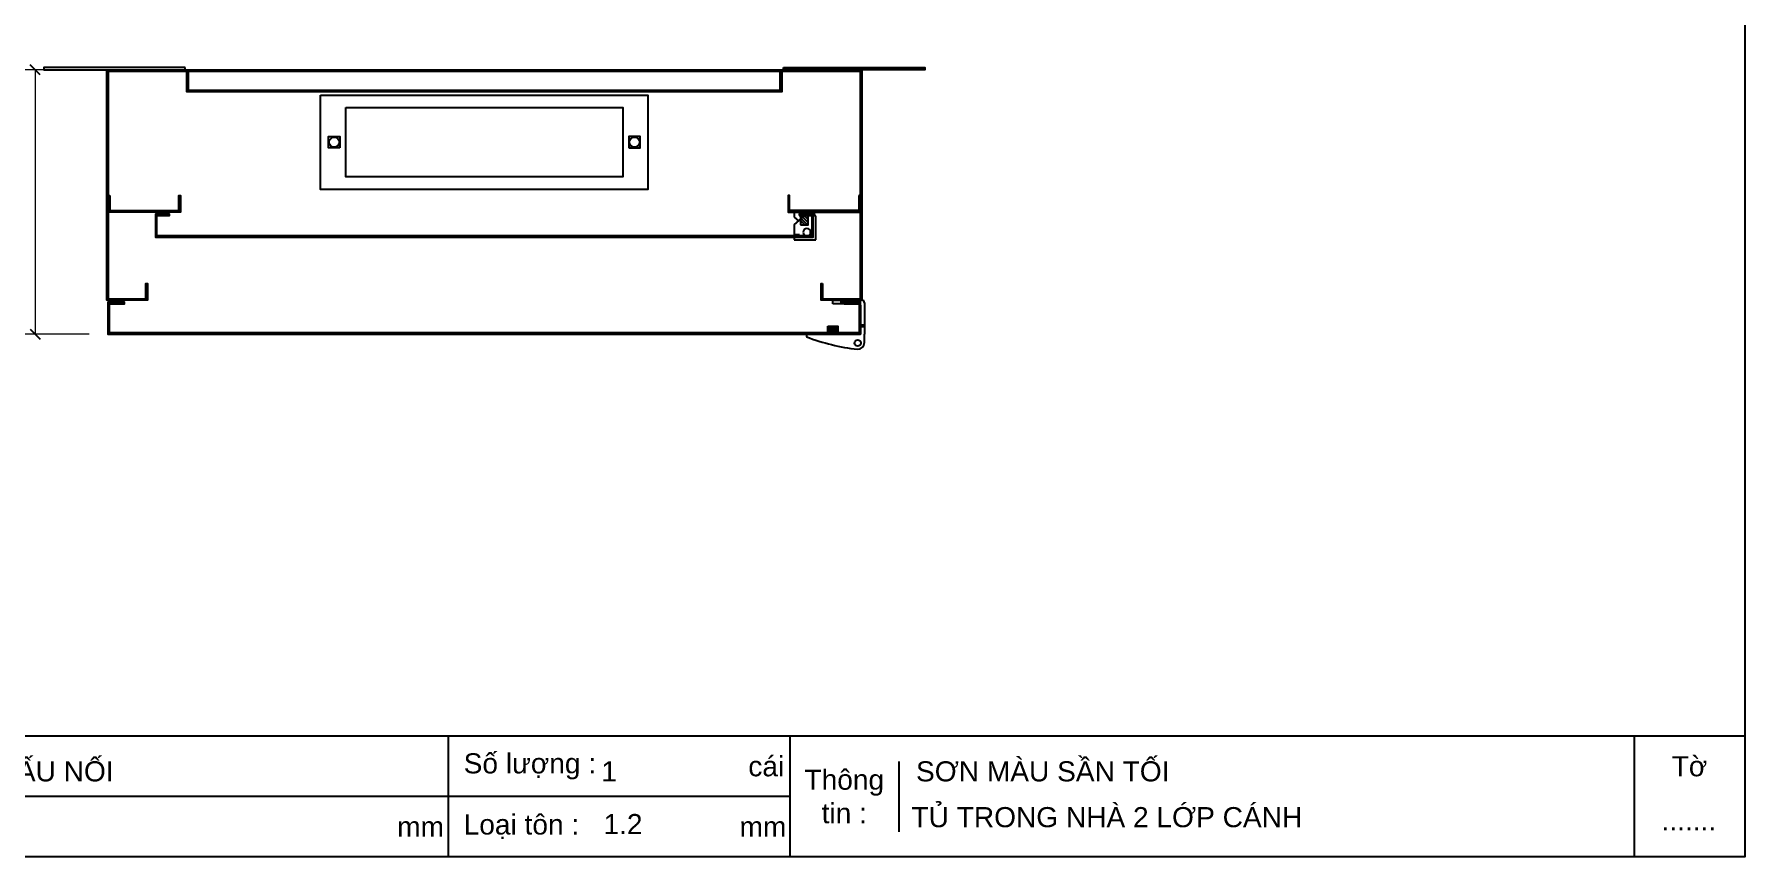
# Model space of a CAD drawing. Header units: millimetres. Extents: x 0 to 2372, y 0 to 1677.
# Drawn here: x 1013 to 2372, y 0 to 654 of the extents above; entities that cross this region are included whole.
import ezdxf

# ---------------------------------------------------------------- set-up
doc = ezdxf.new("R2010")
doc.units = ezdxf.units.MM
doc.layers.add('DIM', color=253, linetype='Continuous')
doc.styles.add('Arial', font='arial.ttf')
doc.dimstyles.new('Dim-25', dxfattribs={"dimtxt": 25, "dimasz": 8, "dimexe": 10, "dimexo": 15, "dimgap": 10, "dimtad": 1, "dimdec": 0, "dimtxsty": 'Standard', "dimblk": 'OBLIQUE', "dimcen": 10, "dimclrd": 5, "dimclre": 5, "dimclrt": 3, "dimazin": 3, "dimtfac": 1, "dimtdec": 0, "dimtmove": 0, "dimatfit": 3, "dimldrblk": 'OBLIQUE', "dimlwd": 9, "dimlwe": 9})

# ---------------------------------------------------------------- blocks, each defined once
blk = doc.blocks.new('KHUNG CHUẨN')
at = {"color": 7}
for p, q in [((19889.2, -28535.2), (16919.2, -28535.2)), ((18599.2, -28535.2), (18599.2, -28655.2)), ((18939.2, -28535.2), (18939.2, -28655.2)), ((19779.2, -28535.2), (19779.2, -28655.2)), ((19047.6, -28560.2), (19047.6, -28630.2)), ((18939.2, -28595.2), (16919.2, -28595.2))]:
    blk.add_line(p, q, dxfattribs=at)
blk.add_lwpolyline([(16919.2, -26555.2), (19889.2, -26555.2), (19889.2, -28655.2), (16919.2, -28655.2)], close=True, dxfattribs=at)
at = {"color": 2, "char_height": 20, "style": 'Arial'}
for s, insert, width, attachment_point in [('  Số lượng :', (18599.2, -28565.2), 917.634, 4), ('cái', (18897.9, -28565.2), 63.517, 4), ('Tờ', (19834.2, -28565.2), 110, 5), ('Thông\\Ptin :', (18993.4, -28595.2), 108.311, 5), ('mm', (18548.6, -28625.2), 73.831, 4), ('  Loại tôn :', (18599.2, -28625.2), 917.634, 4), ('mm', (18889.2, -28625.2), 917.634, 4)]:
    blk.add_mtext(s, dxfattribs=dict(at, insert=insert, width=width, attachment_point=attachment_point))
at = {"color": 3, "style": 'Arial'}
for tag, p in [('#01', (17055.6, -28580.1)), ('#02', (17431.4, -28580.1)), ('#03', (18030.6, -28580.1)), ('#08', (18751.7, -28580.1)), ('#10', (19064.8, -28580.1)), ('#11', (19060.3, -28625.7)), ('#04', (17024.8, -28634.6)), ('#05', (17308.5, -28633)), ('#06', (17632.7, -28633.7)), ('#07', (18002, -28634.7)), ('#09', (18753.8, -28632.6)), ('#12', (19806.5, -28628.9))]:
    blk.add_attdef(tag, p, '', height=20, dxfattribs=at)
blk = doc.blocks.new('HL003-2-3')
h = blk.add_hatch()
h.set_pattern_fill('ANSI31', color=2, scale=0.5, style=0)
h.set_pattern_definition([(45, (8435.407, 86016.9664), (-1.122532015, 1.122532015), [])])
h.paths.add_polyline_path([(11, 10), (5, 10), (5, 0), (11, 0)])
at = {"color": 1}
for p, q in [((0, 22), (17, 22)), ((0, 20), (0, 22)), ((0, 20), (15, 20)), ((4, 18), (0, 18)), ((0, 10), (0, 18)), ((4, 20), (4, 18)), ((15, 20), (15, 3)), ((17, 22), (17, 3)), ((0, 10), (8, 3)), ((0, 4), (3.4, 7)), ((0, 0), (0, 4)), ((16, 0), (0, 0)), ((17, 3), (8, 3)), ((16, 3), (16, 0))]:
    blk.add_line(p, q, dxfattribs=at)
at = {"color": 2}
blk.add_lwpolyline([(5, 10), (11, 10), (11, 0), (5, 0)], close=True, dxfattribs=at)
at = {"color": 1}
blk.add_circle((10, 16), 3, dxfattribs=at)
blk.add_circle((10, 16), 3, dxfattribs=at)
blk = doc.blocks.new('HL044-1.3-B')
h = blk.add_hatch()
h.set_pattern_fill('ANSI31', color=1, scale=0.3, style=0)
h.set_pattern_definition([(45, (-80982.31925, -42991.2648), (-0.673519209, 0.673519209), [])])
h.paths.add_polyline_path([(-15.5, 27), (-15.5, 24), (-9.5, 24), (-9.5, 27)])
at = {"color": 1}
for p, q in [((-22, 24), (-22, 27)), ((-22, 27), (1, 27)), ((-1, 24), (-22, 24)), ((-15.5, 24), (-15.5, 27)), ((-9.5, 24), (-9.5, 27)), ((0, 23), (0, 0)), ((3, 25), (3, 0)), ((0, 0), (-43, 0)), ((-43, 0), (-43, -2)), ((-25, 6.5), (-25, 0)), ((-25, 6.5), (-19, 5.9)), ((-25, 5.5), (-19, 4.9)), ((-25, 4.5), (-19, 3.9)), ((-25, 3.5), (-19, 2.9)), ((-25, 2.5), (-19, 1.9)), ((-25, 1.5), (-19, 0.9)), ((-25, 0.5), (-19.7, 0)), ((-19, 6.5), (-19, 0)), ((0, 7.5), (3, 7.5)), ((0, 6), (3, 6)), ((3, -6.5), (3, 0))]:
    blk.add_line(p, q, dxfattribs=at)
blk.add_lwpolyline([(-26, 6.5), (-18, 6.5), (-18, 0), (-26, 0)], close=True, dxfattribs=at)
blk.add_circle((-2.3, -7), 2.55, dxfattribs=at)
for centre, radius, start, end in [((-1, 23), 1, 0, 90), ((1, 25), 2, 0, 90), ((15.4, 147.7), 160.7, 248.6705, 263.5901), ((-2.5, -6.5), 5.5, 270, 0)]:
    blk.add_arc(centre, radius, start, end, dxfattribs=at)
blk = doc.blocks.new('*D4')
at = {"color": 0, "linetype": 'ByBlock', "lineweight": -2}
for p, q in [((1017.5, 621.2), (1009.5, 629.2)), ((1009.5, 419.2), (1017.5, 411.2))]:
    blk.add_line(p, q, dxfattribs=at)
at = {"layer": 'Defpoints', "color": 0, "ltscale": 3, "transparency": 16777216}
for p in [(1070.4, 625.2), (1013.5, 415.2), (1071.4, 415.2)]:
    blk.add_point(p, dxfattribs=at)
at = {"layer": 'DIM', "color": 5, "lineweight": 9, "ltscale": 3, "transparency": 16777216}
for p, q in [((1055.4, 625.2), (1003.5, 625.2)), ((1013.5, 625.2), (1013.5, 415.2)), ((1056.4, 415.2), (1003.5, 415.2))]:
    blk.add_line(p, q, dxfattribs=at)
at = {"layer": 'DIM', "color": 3, "ltscale": 3, "transparency": 16777216, "insert": (990.7, 520.2), "char_height": 25, "attachment_point": 5, "rotation": 90}
blk.add_mtext('210', dxfattribs=at)
blk = doc.blocks.new('_Oblique')
at = {"color": 0, "linetype": 'ByBlock', "lineweight": -2}
blk.add_line((-0.5, -0.5), (0.5, 0.5), dxfattribs=at)

msp = doc.modelspace()

# ---------------------------------------------------------------- linework, layer by layer
at = {"color": 8}
for points in [[(1132.7, 627.2), (1020.4, 627.2), (1020.4, 625.2), (1132.7, 625.2)], [(1608.1, 627.2), (1720.4, 627.2), (1720.4, 625.2), (1608.1, 625.2)]]:
    msp.add_lwpolyline(points, close=True, dxfattribs=at)
at = {"color": 7}
for points in [[(1639.2, 455.4), (1639.2, 443.4), (1669.2, 443.4), (1669.2, 624), (1071.6, 624), (1071.6, 443.4), (1101.6, 443.4), (1101.6, 455.4), (1102.8, 455.4), (1102.8, 442.2), (1070.4, 442.2), (1070.4, 625.2), (1670.4, 625.2), (1670.4, 442.2), (1638, 442.2), (1638, 455.4)], [(1135.2, 624), (1135.2, 609), (1605.6, 609), (1605.6, 624), (1606.8, 624), (1606.8, 607.8), (1134, 607.8), (1134, 624)], [(1240.4, 605.2), (1500.4, 605.2), (1500.4, 530.2), (1240.4, 530.2)], [(1656.2, 439.4), (1668.2, 439.4), (1668.2, 416.4), (1072.6, 416.4), (1072.6, 439.4), (1084.6, 439.4), (1084.6, 440.6), (1071.4, 440.6), (1071.4, 415.2), (1669.4, 415.2), (1669.4, 440.6), (1656.2, 440.6)]]:
    msp.add_lwpolyline(points, close=True, dxfattribs=at)
at = {"color": 2}
for points in [[(1260.4, 595.2), (1480.4, 595.2), (1480.4, 540.2), (1260.4, 540.2)], [(1255.7, 563.2), (1246.7, 563.2), (1246.7, 572.2), (1255.7, 572.2)], [(1485.2, 563.2), (1494.2, 563.2), (1494.2, 572.2), (1485.2, 572.2)]]:
    msp.add_lwpolyline(points, close=True, dxfattribs=at)
at = {"color": 3}
for points in [[(1072.8, 525.4), (1072.8, 513.4), (1127.8, 513.4), (1127.8, 525.4), (1129, 525.4), (1129, 512.2), (1071.6, 512.2), (1071.6, 525.4)], [(1668, 525.4), (1668, 513.4), (1613, 513.4), (1613, 525.4), (1611.8, 525.4), (1611.8, 512.2), (1669.2, 512.2), (1669.2, 525.4)]]:
    msp.add_lwpolyline(points, close=True, dxfattribs=at)
at = {"color": 6}
msp.add_lwpolyline([(1620.5, 509.4), (1630.5, 509.4), (1630.5, 493.4), (1110.3, 493.4), (1110.3, 509.4), (1120.3, 509.4), (1120.3, 510.6), (1109.1, 510.6), (1109.1, 492.2), (1631.7, 492.2), (1631.7, 510.6), (1620.5, 510.6)], close=True, dxfattribs=at)
at = {"color": 7}
for centre in [(1251.2, 567.7), (1489.7, 567.7)]:
    msp.add_circle(centre, 4, dxfattribs=at)

# ---------------------------------------------------------------- block references
at = {"color": 3}
ref = msp.add_blockref('KHUNG CHUẨN', (-13511.7, 22884), dxfattribs=dict(at, xscale=0.7986000000018976, yscale=0.7986000000018976, zscale=0.7986000000018976))
ref.add_attrib('#03', 'TỦ ĐIỆN ĐẤU NỐI', (887.5, 59.9), dxfattribs={"color": 3, "height": 15.972, "style": 'Arial'})
ref.add_attrib('#08', '1', (1463.4, 59.9), dxfattribs={"color": 3, "height": 16, "style": 'Arial'})
ref.add_attrib('#09', '1.2', (1465.1, 18), dxfattribs={"color": 3, "height": 15.97, "style": 'Arial'})
ref.add_attrib('#10', 'SƠN MÀU SẦN TỐI', (1713.4, 59.9), dxfattribs={"color": 3, "height": 15.972, "style": 'Arial'})
ref.add_attrib('#11', 'TỦ TRONG NHÀ 2 LỚP CÁNH', (1709.8, 23.5), dxfattribs={"color": 3, "height": 15.972, "style": 'Arial'})
ref.add_attrib('#12', '.......', (2305.7, 21), dxfattribs={"color": 3, "height": 15.97, "style": 'Arial'})
at = {"color": 7, "xscale": -1, "rotation": 180}
msp.add_blockref('HL003-2-3', (1616.7, 512.2), dxfattribs=at)
at = {"color": 7}
msp.add_blockref('HL044-1.3-B', (1669.4, 415.2), dxfattribs=at)

# ---------------------------------------------------------------- dimensions: what is measured, and where the dimension line sits
at = {"layer": 'DIM', "color": 7, "ltscale": 3}
dim = msp.add_linear_dim(base=(1013.5, 415.2), p1=(1070.4, 625.2), p2=(1071.4, 415.2), angle=90, dimstyle='Dim-25', dxfattribs=at)
dim.commit()
dim.dimension.update_dxf_attribs({"geometry": '*D4', "text_midpoint": (990.7, 520.2)})

doc.saveas('drawing.dxf')
